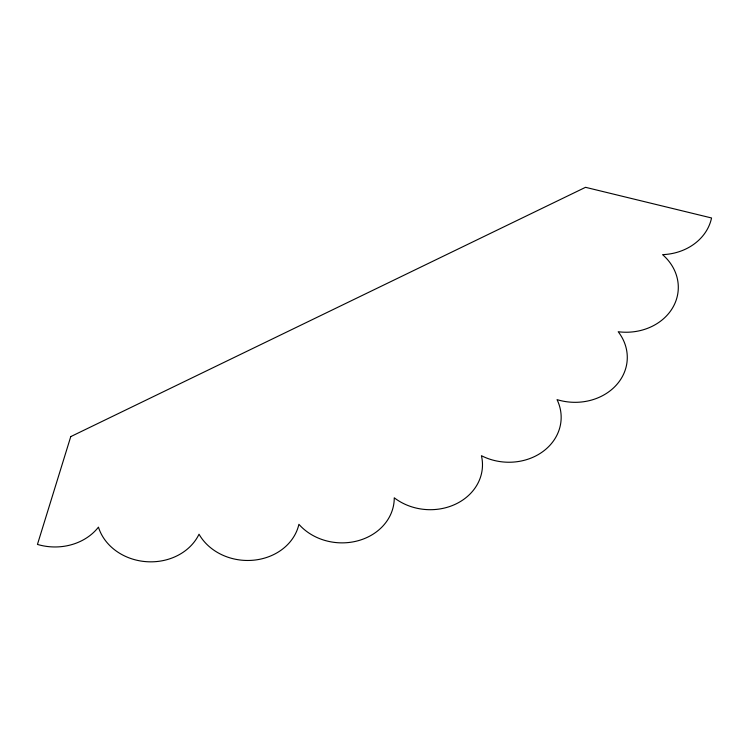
<?xml version="1.0" encoding="UTF-8"?>
<svg xmlns="http://www.w3.org/2000/svg" width="749" height="749" viewBox="0 0 749 749"><rect width="100%" height="100%" fill="white"/><g stroke="black" fill="none" stroke-linecap="round" stroke-linejoin="round"><path stroke-width="1.12" d="M70.762 436.601L37.45 544.42A53.291 45.773 3.5 0 0 98.447 527.137A53.198 45.698 3.5 0 0 146.448 561.684A53.198 45.698 3.5 0 0 199.028 534.215A53.198 45.698 3.5 0 0 253.771 560.177A53.198 45.698 3.5 0 0 298.907 524.309A53.198 45.698 3.5 0 0 358.294 540.675A53.198 45.698 3.5 0 0 394.255 497.795A53.198 45.698 3.5 0 0 456.001 503.937A53.198 45.698 3.5 0 0 481.42 455.692A53.198 45.698 3.5 0 0 543.147 451.375A53.198 45.698 3.5 0 0 557.031 399.62A53.198 45.698 3.5 0 0 616.371 385.023A53.198 45.698 3.5 0 0 618.197 331.732A53.198 45.698 3.5 0 0 672.874 307.408A53.198 45.698 3.5 0 0 662.565 254.641A53.104 45.614 3.5 0 0 711.55 217.968L585.531 187.316L70.762 436.601"/></g></svg>
